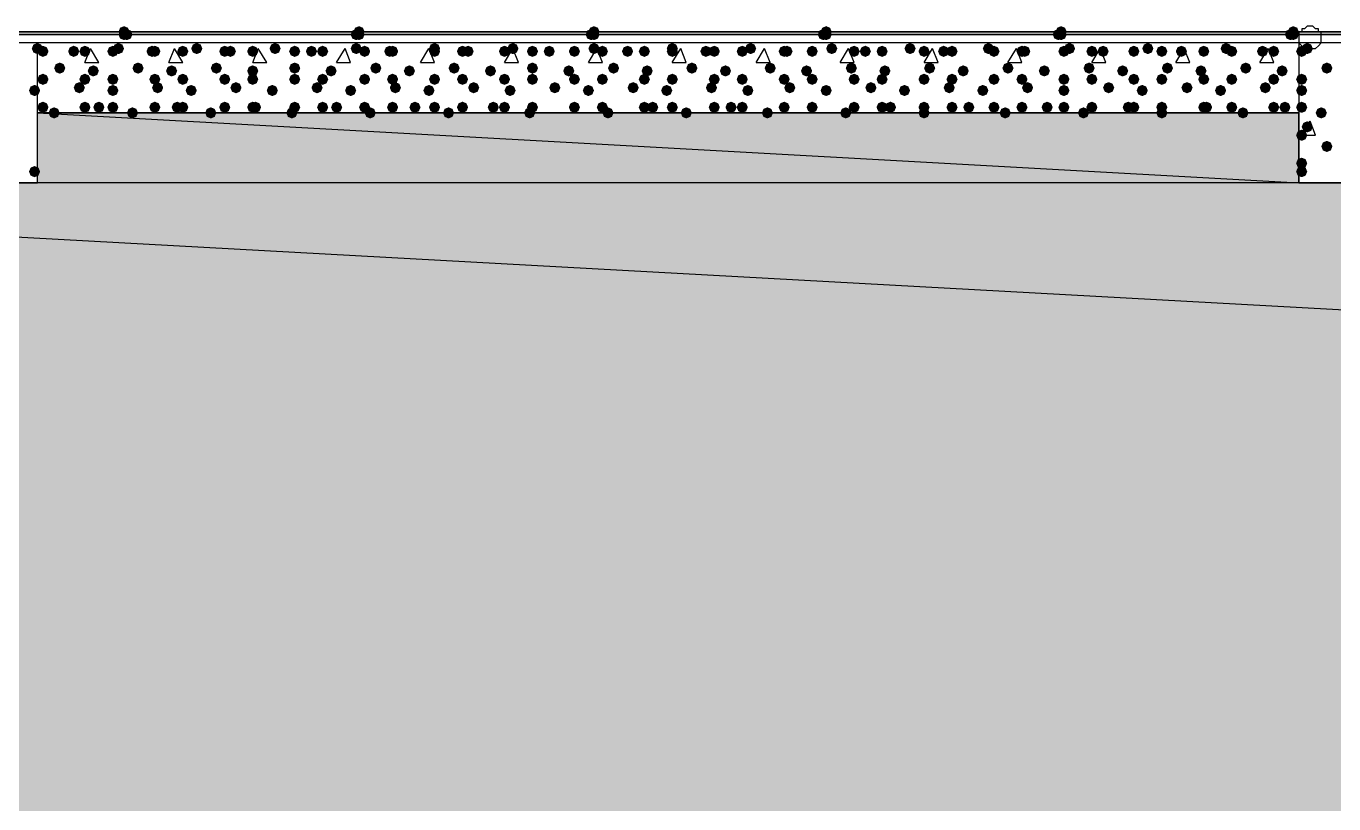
# Model space of a CAD drawing. Header units: millimetres. Extents: x 0 to 420, y 0 to 297.
# Drawn here: x 47.46 to 67.25, y 232.11 to 243.88 of the extents above; entities that cross this region are included whole.
import ezdxf

# ---------------------------------------------------------------- set-up
doc = ezdxf.new("R2010")
doc.units = ezdxf.units.MM
doc.layers.get('0').update_dxf_attribs({"linetype": 'CONTINUOUS'})

msp = doc.modelspace()

# ---------------------------------------------------------------- hatches: boundary and pattern name
at = {"true_color": 0x0000fe}
for points in [[(49.022, 243.797667), (48.997129, 243.737871), (48.937333, 243.713), (48.877538, 243.737871), (48.852667, 243.797667), (48.877537, 243.857462), (48.937333, 243.882333), (48.997129, 243.857463)], [(49.022, 243.755333), (48.997129, 243.695537), (48.937333, 243.670667), (48.877538, 243.695537), (48.852667, 243.755333), (48.877537, 243.815129), (48.937333, 243.84), (48.997129, 243.815129)], [(49.022, 243.755333), (48.997129, 243.695537), (48.937333, 243.670667), (48.877538, 243.695537), (48.852667, 243.755333), (48.877537, 243.815129), (48.937333, 243.84), (48.997129, 243.815129)], [(49.064333, 243.755333), (49.039462, 243.695537), (48.979667, 243.670667), (48.919871, 243.695537), (48.895, 243.755333), (48.919871, 243.815129), (48.979667, 243.84), (49.039462, 243.815129)], [(52.535667, 243.755333), (52.510796, 243.695537), (52.451, 243.670667), (52.391204, 243.695537), (52.366333, 243.755333), (52.391204, 243.815129), (52.451, 243.84), (52.510796, 243.815129)], [(52.578, 243.797667), (52.553129, 243.737871), (52.493333, 243.713), (52.433538, 243.737871), (52.408667, 243.797667), (52.433537, 243.857462), (52.493333, 243.882333), (52.553129, 243.857463)], [(52.578, 243.755333), (52.553129, 243.695537), (52.493333, 243.670667), (52.433538, 243.695537), (52.408667, 243.755333), (52.433537, 243.815129), (52.493333, 243.84), (52.553129, 243.815129)], [(52.578, 243.755333), (52.553129, 243.695537), (52.493333, 243.670667), (52.433538, 243.695537), (52.408667, 243.755333), (52.433537, 243.815129), (52.493333, 243.84), (52.553129, 243.815129)], [(56.091667, 243.755333), (56.066796, 243.695537), (56.007, 243.670667), (55.947204, 243.695537), (55.922333, 243.755333), (55.947204, 243.815129), (56.007, 243.84), (56.066796, 243.815129)], [(56.091667, 243.755333), (56.066796, 243.695537), (56.007, 243.670667), (55.947204, 243.695537), (55.922333, 243.755333), (55.947204, 243.815129), (56.007, 243.84), (56.066796, 243.815129)], [(56.134, 243.797667), (56.109129, 243.737871), (56.049333, 243.713), (55.989538, 243.737871), (55.964667, 243.797667), (55.989537, 243.857462), (56.049333, 243.882333), (56.109129, 243.857463)], [(56.134, 243.755333), (56.109129, 243.695537), (56.049333, 243.670667), (55.989538, 243.695537), (55.964667, 243.755333), (55.989537, 243.815129), (56.049333, 243.84), (56.109129, 243.815129)], [(59.605333, 243.755333), (59.580463, 243.695537), (59.520667, 243.670667), (59.460871, 243.695537), (59.436, 243.755333), (59.460871, 243.815129), (59.520667, 243.84), (59.580462, 243.815129)], [(59.647667, 243.797667), (59.622796, 243.737871), (59.563, 243.713), (59.503204, 243.737871), (59.478333, 243.797667), (59.503204, 243.857462), (59.563, 243.882333), (59.622796, 243.857463)], [(59.647667, 243.755333), (59.622796, 243.695537), (59.563, 243.670667), (59.503204, 243.695537), (59.478333, 243.755333), (59.503204, 243.815129), (59.563, 243.84), (59.622796, 243.815129)], [(59.647667, 243.755333), (59.622796, 243.695537), (59.563, 243.670667), (59.503204, 243.695537), (59.478333, 243.755333), (59.503204, 243.815129), (59.563, 243.84), (59.622796, 243.815129)], [(63.161333, 243.755333), (63.136462, 243.695537), (63.076667, 243.670667), (63.016871, 243.695537), (62.992, 243.755333), (63.016871, 243.815129), (63.076667, 243.84), (63.136462, 243.815129)], [(63.203667, 243.797667), (63.178796, 243.737871), (63.119, 243.713), (63.059204, 243.737871), (63.034333, 243.797667), (63.059204, 243.857462), (63.119, 243.882333), (63.178796, 243.857463)], [(63.203667, 243.755333), (63.178796, 243.695537), (63.119, 243.670667), (63.059204, 243.695537), (63.034333, 243.755333), (63.059204, 243.815129), (63.119, 243.84), (63.178796, 243.815129)], [(63.203667, 243.755333), (63.178796, 243.695537), (63.119, 243.670667), (63.059204, 243.695537), (63.034333, 243.755333), (63.059204, 243.815129), (63.119, 243.84), (63.178796, 243.815129)], [(66.675, 243.755333), (66.650129, 243.695537), (66.590333, 243.670667), (66.530538, 243.695537), (66.505667, 243.755333), (66.530537, 243.815129), (66.590333, 243.84), (66.650129, 243.815129)], [(66.717333, 243.797667), (66.692463, 243.737871), (66.632667, 243.713), (66.572871, 243.737871), (66.548, 243.797667), (66.572871, 243.857462), (66.632667, 243.882333), (66.692462, 243.857463)], [(66.717333, 243.755333), (66.692463, 243.695537), (66.632667, 243.670667), (66.572871, 243.695537), (66.548, 243.755333), (66.572871, 243.815129), (66.632667, 243.84), (66.692462, 243.815129)], [(66.717333, 243.755333), (66.692463, 243.695537), (66.632667, 243.670667), (66.572871, 243.695537), (66.548, 243.755333), (66.572871, 243.815129), (66.632667, 243.84), (66.692462, 243.815129)]]:
    msp.add_hatch(color=0, dxfattribs=at).paths.add_polyline_path(points, flags=0)
at = {"true_color": 0x000007}
h = msp.add_hatch(color=0, dxfattribs=at)
h.paths.add_polyline_path([(31.284333, 243.755333), (379.73, 243.755333)], flags=0)
h.paths.add_polyline_path([(379.73, 243.755333), (31.284333, 243.755333)], flags=0)
at = {"true_color": 0x000008}
for points in [[(47.709667, 243.543667), (47.684796, 243.483871), (47.625, 243.459), (47.565204, 243.483871), (47.540333, 243.543667), (47.565204, 243.603462), (47.625, 243.628333), (47.684796, 243.603463)], [(48.937333, 243.543667), (48.912463, 243.483871), (48.852667, 243.459), (48.792871, 243.483871), (48.768, 243.543667), (48.792871, 243.603462), (48.852667, 243.628333), (48.912462, 243.603463)], [(50.122667, 243.543667), (50.097796, 243.483871), (50.038, 243.459), (49.978204, 243.483871), (49.953333, 243.543667), (49.978204, 243.603462), (50.038, 243.628333), (50.097796, 243.603463)], [(51.308, 243.543667), (51.283129, 243.483871), (51.223333, 243.459), (51.163537, 243.483871), (51.138667, 243.543667), (51.163537, 243.603462), (51.223333, 243.628333), (51.283129, 243.603463)], [(52.535667, 243.543667), (52.510796, 243.483871), (52.451, 243.459), (52.391204, 243.483871), (52.366333, 243.543667), (52.391204, 243.603462), (52.451, 243.628333), (52.510796, 243.603463)], [(53.721, 243.543667), (53.696129, 243.483871), (53.636333, 243.459), (53.576537, 243.483871), (53.551667, 243.543667), (53.576537, 243.603462), (53.636333, 243.628333), (53.696129, 243.603463)], [(54.906333, 243.543667), (54.881462, 243.483871), (54.821667, 243.459), (54.761871, 243.483871), (54.737, 243.543667), (54.761871, 243.603462), (54.821667, 243.628333), (54.881462, 243.603463)], [(56.134, 243.543667), (56.109129, 243.483871), (56.049333, 243.459), (55.989538, 243.483871), (55.964667, 243.543667), (55.989537, 243.603462), (56.049333, 243.628333), (56.109129, 243.603463)], [(57.319333, 243.543667), (57.294462, 243.483871), (57.234667, 243.459), (57.174871, 243.483871), (57.15, 243.543667), (57.174871, 243.603462), (57.234667, 243.628333), (57.294462, 243.603463)], [(58.504667, 243.543667), (58.479796, 243.483871), (58.42, 243.459), (58.360204, 243.483871), (58.335333, 243.543667), (58.360204, 243.603462), (58.42, 243.628333), (58.479796, 243.603463)], [(59.732333, 243.543667), (59.707463, 243.483871), (59.647667, 243.459), (59.587871, 243.483871), (59.563, 243.543667), (59.587871, 243.603462), (59.647667, 243.628333), (59.707462, 243.603463)], [(60.917667, 243.543667), (60.892796, 243.483871), (60.833, 243.459), (60.773204, 243.483871), (60.748333, 243.543667), (60.773204, 243.603462), (60.833, 243.628333), (60.892796, 243.603463)], [(62.103, 243.543667), (62.078129, 243.483871), (62.018333, 243.459), (61.958537, 243.483871), (61.933667, 243.543667), (61.958537, 243.603462), (62.018333, 243.628333), (62.078129, 243.603463)], [(63.330667, 243.543667), (63.305796, 243.483871), (63.246, 243.459), (63.186204, 243.483871), (63.161333, 243.543667), (63.186204, 243.603462), (63.246, 243.628333), (63.305796, 243.603463)], [(64.516, 243.543667), (64.491129, 243.483871), (64.431333, 243.459), (64.371537, 243.483871), (64.346667, 243.543667), (64.371537, 243.603462), (64.431333, 243.628333), (64.491129, 243.603463)], [(65.701333, 243.543667), (65.676463, 243.483871), (65.616667, 243.459), (65.556871, 243.483871), (65.532, 243.543667), (65.556871, 243.603462), (65.616667, 243.628333), (65.676462, 243.603463)], [(47.794333, 243.501333), (47.769462, 243.441537), (47.709667, 243.416667), (47.649871, 243.441537), (47.625, 243.501333), (47.649871, 243.561129), (47.709667, 243.586), (47.769462, 243.561129)], [(48.26, 243.501333), (48.235129, 243.441537), (48.175333, 243.416667), (48.115538, 243.441537), (48.090667, 243.501333), (48.115537, 243.561129), (48.175333, 243.586), (48.235129, 243.561129)], [(48.429333, 243.501333), (48.404462, 243.441537), (48.344667, 243.416667), (48.284871, 243.441537), (48.26, 243.501333), (48.284871, 243.561129), (48.344667, 243.586), (48.404462, 243.561129)], [(48.852667, 243.501333), (48.827796, 243.441537), (48.768, 243.416667), (48.708204, 243.441537), (48.683333, 243.501333), (48.708204, 243.561129), (48.768, 243.586), (48.827796, 243.561129)], [(49.445333, 243.501333), (49.420463, 243.441537), (49.360667, 243.416667), (49.300871, 243.441537), (49.276, 243.501333), (49.300871, 243.561129), (49.360667, 243.586), (49.420462, 243.561129)], [(49.487667, 243.501333), (49.462796, 243.441537), (49.403, 243.416667), (49.343204, 243.441537), (49.318333, 243.501333), (49.343204, 243.561129), (49.403, 243.586), (49.462796, 243.561129)], [(49.911, 243.501333), (49.886129, 243.441537), (49.826333, 243.416667), (49.766537, 243.441537), (49.741667, 243.501333), (49.766537, 243.561129), (49.826333, 243.586), (49.886129, 243.561129)], [(50.546, 243.501333), (50.521129, 243.441537), (50.461333, 243.416667), (50.401537, 243.441537), (50.376667, 243.501333), (50.401537, 243.561129), (50.461333, 243.586), (50.521129, 243.561129)], [(50.630667, 243.501333), (50.605796, 243.441537), (50.546, 243.416667), (50.486204, 243.441537), (50.461333, 243.501333), (50.486204, 243.561129), (50.546, 243.586), (50.605796, 243.561129)], [(50.969333, 243.501333), (50.944462, 243.441537), (50.884667, 243.416667), (50.824871, 243.441537), (50.8, 243.501333), (50.824871, 243.561129), (50.884667, 243.586), (50.944462, 243.561129)], [(51.604333, 243.501333), (51.579462, 243.441537), (51.519667, 243.416667), (51.459871, 243.441537), (51.435, 243.501333), (51.459871, 243.561129), (51.519667, 243.586), (51.579462, 243.561129)], [(51.858333, 243.501333), (51.833463, 243.441537), (51.773667, 243.416667), (51.713871, 243.441537), (51.689, 243.501333), (51.713871, 243.561129), (51.773667, 243.586), (51.833462, 243.561129)], [(52.027667, 243.501333), (52.002796, 243.441537), (51.943, 243.416667), (51.883204, 243.441537), (51.858333, 243.501333), (51.883204, 243.561129), (51.943, 243.586), (52.002796, 243.561129)], [(52.662667, 243.501333), (52.637796, 243.441537), (52.578, 243.416667), (52.518204, 243.441537), (52.493333, 243.501333), (52.518204, 243.561129), (52.578, 243.586), (52.637796, 243.561129)], [(53.043667, 243.501333), (53.018796, 243.441537), (52.959, 243.416667), (52.899204, 243.441537), (52.874333, 243.501333), (52.899204, 243.561129), (52.959, 243.586), (53.018796, 243.561129)], [(53.086, 243.501333), (53.061129, 243.441537), (53.001333, 243.416667), (52.941537, 243.441537), (52.916667, 243.501333), (52.941537, 243.561129), (53.001333, 243.586), (53.061129, 243.561129)], [(53.721, 243.501333), (53.696129, 243.441537), (53.636333, 243.416667), (53.576537, 243.441537), (53.551667, 243.501333), (53.576537, 243.561129), (53.636333, 243.586), (53.696129, 243.561129)], [(54.144333, 243.501333), (54.119462, 243.441537), (54.059667, 243.416667), (53.999871, 243.441537), (53.975, 243.501333), (53.999871, 243.561129), (54.059667, 243.586), (54.119462, 243.561129)], [(54.229, 243.501333), (54.204129, 243.441537), (54.144333, 243.416667), (54.084538, 243.441537), (54.059667, 243.501333), (54.084537, 243.561129), (54.144333, 243.586), (54.204129, 243.561129)], [(54.779333, 243.501333), (54.754462, 243.441537), (54.694667, 243.416667), (54.634871, 243.441537), (54.61, 243.501333), (54.634871, 243.561129), (54.694667, 243.586), (54.754462, 243.561129)], [(55.202667, 243.501333), (55.177796, 243.441537), (55.118, 243.416667), (55.058204, 243.441537), (55.033333, 243.501333), (55.058204, 243.561129), (55.118, 243.586), (55.177796, 243.561129)], [(55.456667, 243.501333), (55.431796, 243.441537), (55.372, 243.416667), (55.312204, 243.441537), (55.287333, 243.501333), (55.312204, 243.561129), (55.372, 243.586), (55.431796, 243.561129)], [(55.837667, 243.501333), (55.812796, 243.441537), (55.753, 243.416667), (55.693204, 243.441537), (55.668333, 243.501333), (55.693204, 243.561129), (55.753, 243.586), (55.812796, 243.561129)], [(56.261, 243.501333), (56.236129, 243.441537), (56.176333, 243.416667), (56.116537, 243.441537), (56.091667, 243.501333), (56.116537, 243.561129), (56.176333, 243.586), (56.236129, 243.561129)], [(56.642, 243.501333), (56.617129, 243.441537), (56.557333, 243.416667), (56.497538, 243.441537), (56.472667, 243.501333), (56.497537, 243.561129), (56.557333, 243.586), (56.617129, 243.561129)], [(56.896, 243.501333), (56.871129, 243.441537), (56.811333, 243.416667), (56.751537, 243.441537), (56.726667, 243.501333), (56.751537, 243.561129), (56.811333, 243.586), (56.871129, 243.561129)], [(57.319333, 243.501333), (57.294462, 243.441537), (57.234667, 243.416667), (57.174871, 243.441537), (57.15, 243.501333), (57.174871, 243.561129), (57.234667, 243.586), (57.294462, 243.561129)], [(57.827333, 243.501333), (57.802463, 243.441537), (57.742667, 243.416667), (57.682871, 243.441537), (57.658, 243.501333), (57.682871, 243.561129), (57.742667, 243.586), (57.802462, 243.561129)], [(57.954333, 243.501333), (57.929462, 243.441537), (57.869667, 243.416667), (57.809871, 243.441537), (57.785, 243.501333), (57.809871, 243.561129), (57.869667, 243.586), (57.929462, 243.561129)], [(58.377667, 243.501333), (58.352796, 243.441537), (58.293, 243.416667), (58.233204, 243.441537), (58.208333, 243.501333), (58.233204, 243.561129), (58.293, 243.586), (58.352796, 243.561129)], [(59.012667, 243.501333), (58.987796, 243.441537), (58.928, 243.416667), (58.868204, 243.441537), (58.843333, 243.501333), (58.868204, 243.561129), (58.928, 243.586), (58.987796, 243.561129)], [(59.055, 243.501333), (59.030129, 243.441537), (58.970333, 243.416667), (58.910538, 243.441537), (58.885667, 243.501333), (58.910537, 243.561129), (58.970333, 243.586), (59.030129, 243.561129)], [(59.436, 243.501333), (59.411129, 243.441537), (59.351333, 243.416667), (59.291537, 243.441537), (59.266667, 243.501333), (59.291537, 243.561129), (59.351333, 243.586), (59.411129, 243.561129)], [(60.071, 243.501333), (60.046129, 243.441537), (59.986333, 243.416667), (59.926537, 243.441537), (59.901667, 243.501333), (59.926537, 243.561129), (59.986333, 243.586), (60.046129, 243.561129)], [(60.240333, 243.501333), (60.215463, 243.441537), (60.155667, 243.416667), (60.095871, 243.441537), (60.071, 243.501333), (60.095871, 243.561129), (60.155667, 243.586), (60.215462, 243.561129)], [(60.494333, 243.501333), (60.469462, 243.441537), (60.409667, 243.416667), (60.349871, 243.441537), (60.325, 243.501333), (60.349871, 243.561129), (60.409667, 243.586), (60.469462, 243.561129)], [(61.129333, 243.501333), (61.104462, 243.441537), (61.044667, 243.416667), (60.984871, 243.441537), (60.96, 243.501333), (60.984871, 243.561129), (61.044667, 243.586), (61.104462, 243.561129)], [(61.425667, 243.501333), (61.400796, 243.441537), (61.341, 243.416667), (61.281204, 243.441537), (61.256333, 243.501333), (61.281204, 243.561129), (61.341, 243.586), (61.400796, 243.561129)], [(61.552667, 243.501333), (61.527796, 243.441537), (61.468, 243.416667), (61.408204, 243.441537), (61.383333, 243.501333), (61.408204, 243.561129), (61.468, 243.586), (61.527796, 243.561129)], [(62.187667, 243.501333), (62.162796, 243.441537), (62.103, 243.416667), (62.043204, 243.441537), (62.018333, 243.501333), (62.043204, 243.561129), (62.103, 243.586), (62.162796, 243.561129)], [(62.611, 243.501333), (62.586129, 243.441537), (62.526333, 243.416667), (62.466537, 243.441537), (62.441667, 243.501333), (62.466537, 243.561129), (62.526333, 243.586), (62.586129, 243.561129)], [(62.653333, 243.501333), (62.628463, 243.441537), (62.568667, 243.416667), (62.508871, 243.441537), (62.484, 243.501333), (62.508871, 243.561129), (62.568667, 243.586), (62.628462, 243.561129)], [(63.246, 243.501333), (63.221129, 243.441537), (63.161333, 243.416667), (63.101537, 243.441537), (63.076667, 243.501333), (63.101537, 243.561129), (63.161333, 243.586), (63.221129, 243.561129)], [(63.669333, 243.501333), (63.644462, 243.441537), (63.584667, 243.416667), (63.524871, 243.441537), (63.5, 243.501333), (63.524871, 243.561129), (63.584667, 243.586), (63.644462, 243.561129)], [(63.838667, 243.501333), (63.813796, 243.441537), (63.754, 243.416667), (63.694204, 243.441537), (63.669333, 243.501333), (63.694204, 243.561129), (63.754, 243.586), (63.813796, 243.561129)], [(64.304333, 243.501333), (64.279462, 243.441537), (64.219667, 243.416667), (64.159871, 243.441537), (64.135, 243.501333), (64.159871, 243.561129), (64.219667, 243.586), (64.279462, 243.561129)], [(64.727667, 243.501333), (64.702796, 243.441537), (64.643, 243.416667), (64.583204, 243.441537), (64.558333, 243.501333), (64.583204, 243.561129), (64.643, 243.586), (64.702796, 243.561129)], [(65.024, 243.501333), (64.999129, 243.441537), (64.939333, 243.416667), (64.879538, 243.441537), (64.854667, 243.501333), (64.879537, 243.561129), (64.939333, 243.586), (64.999129, 243.561129)], [(65.362667, 243.501333), (65.337796, 243.441537), (65.278, 243.416667), (65.218204, 243.441537), (65.193333, 243.501333), (65.218204, 243.561129), (65.278, 243.586), (65.337796, 243.561129)], [(65.786, 243.501333), (65.761129, 243.441537), (65.701333, 243.416667), (65.641537, 243.441537), (65.616667, 243.501333), (65.641537, 243.561129), (65.701333, 243.586), (65.761129, 243.561129)], [(66.251667, 243.501333), (66.226796, 243.441537), (66.167, 243.416667), (66.107204, 243.441537), (66.082333, 243.501333), (66.107204, 243.561129), (66.167, 243.586), (66.226796, 243.561129)], [(66.421, 243.501333), (66.396129, 243.441537), (66.336333, 243.416667), (66.276537, 243.441537), (66.251667, 243.501333), (66.276537, 243.561129), (66.336333, 243.586), (66.396129, 243.561129)], [(48.048333, 243.247333), (48.023463, 243.187537), (47.963667, 243.162667), (47.903871, 243.187537), (47.879, 243.247333), (47.903871, 243.307129), (47.963667, 243.332), (48.023462, 243.307129)], [(48.556333, 243.205), (48.531462, 243.145204), (48.471667, 243.120333), (48.411871, 243.145204), (48.387, 243.205), (48.411871, 243.264796), (48.471667, 243.289667), (48.531462, 243.264796)], [(49.233667, 243.247333), (49.208796, 243.187537), (49.149, 243.162667), (49.089204, 243.187537), (49.064333, 243.247333), (49.089204, 243.307129), (49.149, 243.332), (49.208796, 243.307129)], [(49.741667, 243.205), (49.716796, 243.145204), (49.657, 243.120333), (49.597204, 243.145204), (49.572333, 243.205), (49.597204, 243.264796), (49.657, 243.289667), (49.716796, 243.264796)], [(50.419, 243.247333), (50.394129, 243.187537), (50.334333, 243.162667), (50.274538, 243.187537), (50.249667, 243.247333), (50.274537, 243.307129), (50.334333, 243.332), (50.394129, 243.307129)], [(50.969333, 243.205), (50.944462, 243.145204), (50.884667, 243.120333), (50.824871, 243.145204), (50.8, 243.205), (50.824871, 243.264796), (50.884667, 243.289667), (50.944462, 243.264796)], [(51.604333, 243.247333), (51.579462, 243.187537), (51.519667, 243.162667), (51.459871, 243.187537), (51.435, 243.247333), (51.459871, 243.307129), (51.519667, 243.332), (51.579462, 243.307129)], [(52.154667, 243.205), (52.129796, 243.145204), (52.07, 243.120333), (52.010204, 243.145204), (51.985333, 243.205), (52.010204, 243.264796), (52.07, 243.289667), (52.129796, 243.264796)], [(52.832, 243.247333), (52.807129, 243.187537), (52.747333, 243.162667), (52.687538, 243.187537), (52.662667, 243.247333), (52.687537, 243.307129), (52.747333, 243.332), (52.807129, 243.307129)], [(53.34, 243.205), (53.315129, 243.145204), (53.255333, 243.120333), (53.195538, 243.145204), (53.170667, 243.205), (53.195537, 243.264796), (53.255333, 243.289667), (53.315129, 243.264796)], [(54.017333, 243.247333), (53.992463, 243.187537), (53.932667, 243.162667), (53.872871, 243.187537), (53.848, 243.247333), (53.872871, 243.307129), (53.932667, 243.332), (53.992462, 243.307129)], [(54.567667, 243.205), (54.542796, 243.145204), (54.483, 243.120333), (54.423204, 243.145204), (54.398333, 243.205), (54.423204, 243.264796), (54.483, 243.289667), (54.542796, 243.264796)], [(55.202667, 243.247333), (55.177796, 243.187537), (55.118, 243.162667), (55.058204, 243.187537), (55.033333, 243.247333), (55.058204, 243.307129), (55.118, 243.332), (55.177796, 243.307129)], [(55.753, 243.205), (55.728129, 243.145204), (55.668333, 243.120333), (55.608537, 243.145204), (55.583667, 243.205), (55.608537, 243.264796), (55.668333, 243.289667), (55.728129, 243.264796)], [(56.430333, 243.247333), (56.405463, 243.187537), (56.345667, 243.162667), (56.285871, 243.187537), (56.261, 243.247333), (56.285871, 243.307129), (56.345667, 243.332), (56.405462, 243.307129)], [(56.938333, 243.205), (56.913463, 243.145204), (56.853667, 243.120333), (56.793871, 243.145204), (56.769, 243.205), (56.793871, 243.264796), (56.853667, 243.289667), (56.913462, 243.264796)], [(57.615667, 243.247333), (57.590796, 243.187537), (57.531, 243.162667), (57.471204, 243.187537), (57.446333, 243.247333), (57.471204, 243.307129), (57.531, 243.332), (57.590796, 243.307129)], [(58.123667, 243.205), (58.098796, 243.145204), (58.039, 243.120333), (57.979204, 243.145204), (57.954333, 243.205), (57.979204, 243.264796), (58.039, 243.289667), (58.098796, 243.264796)], [(58.801, 243.247333), (58.776129, 243.187537), (58.716333, 243.162667), (58.656537, 243.187537), (58.631667, 243.247333), (58.656537, 243.307129), (58.716333, 243.332), (58.776129, 243.307129)], [(59.351333, 243.205), (59.326462, 243.145204), (59.266667, 243.120333), (59.206871, 243.145204), (59.182, 243.205), (59.206871, 243.264796), (59.266667, 243.289667), (59.326462, 243.264796)], [(60.028667, 243.247333), (60.003796, 243.187537), (59.944, 243.162667), (59.884204, 243.187537), (59.859333, 243.247333), (59.884204, 243.307129), (59.944, 243.332), (60.003796, 243.307129)], [(60.536667, 243.205), (60.511796, 243.145204), (60.452, 243.120333), (60.392204, 243.145204), (60.367333, 243.205), (60.392204, 243.264796), (60.452, 243.289667), (60.511796, 243.264796)], [(61.214, 243.247333), (61.189129, 243.187537), (61.129333, 243.162667), (61.069538, 243.187537), (61.044667, 243.247333), (61.069537, 243.307129), (61.129333, 243.332), (61.189129, 243.307129)], [(61.722, 243.205), (61.697129, 243.145204), (61.637333, 243.120333), (61.577538, 243.145204), (61.552667, 243.205), (61.577537, 243.264796), (61.637333, 243.289667), (61.697129, 243.264796)], [(62.399333, 243.247333), (62.374462, 243.187537), (62.314667, 243.162667), (62.254871, 243.187537), (62.23, 243.247333), (62.254871, 243.307129), (62.314667, 243.332), (62.374462, 243.307129)], [(62.949667, 243.205), (62.924796, 243.145204), (62.865, 243.120333), (62.805204, 243.145204), (62.780333, 243.205), (62.805204, 243.264796), (62.865, 243.289667), (62.924796, 243.264796)], [(63.627, 243.247333), (63.602129, 243.187537), (63.542333, 243.162667), (63.482538, 243.187537), (63.457667, 243.247333), (63.482537, 243.307129), (63.542333, 243.332), (63.602129, 243.307129)], [(64.135, 243.205), (64.110129, 243.145204), (64.050333, 243.120333), (63.990538, 243.145204), (63.965667, 243.205), (63.990537, 243.264796), (64.050333, 243.289667), (64.110129, 243.264796)], [(64.812333, 243.247333), (64.787463, 243.187537), (64.727667, 243.162667), (64.667871, 243.187537), (64.643, 243.247333), (64.667871, 243.307129), (64.727667, 243.332), (64.787462, 243.307129)], [(65.320333, 243.205), (65.295463, 243.145204), (65.235667, 243.120333), (65.175871, 243.145204), (65.151, 243.205), (65.175871, 243.264796), (65.235667, 243.289667), (65.295462, 243.264796)], [(65.997667, 243.247333), (65.972796, 243.187537), (65.913, 243.162667), (65.853204, 243.187537), (65.828333, 243.247333), (65.853204, 243.307129), (65.913, 243.332), (65.972796, 243.307129)], [(66.548, 243.205), (66.523129, 243.145204), (66.463333, 243.120333), (66.403537, 243.145204), (66.378667, 243.205), (66.403537, 243.264796), (66.463333, 243.289667), (66.523129, 243.264796)], [(47.794333, 243.078), (47.769462, 243.018204), (47.709667, 242.993333), (47.649871, 243.018204), (47.625, 243.078), (47.649871, 243.137796), (47.709667, 243.162667), (47.769462, 243.137796)], [(48.344667, 242.951), (48.319796, 242.891204), (48.26, 242.866333), (48.200204, 242.891204), (48.175333, 242.951), (48.200204, 243.010796), (48.26, 243.035667), (48.319796, 243.010796)], [(48.429333, 243.078), (48.404462, 243.018204), (48.344667, 242.993333), (48.284871, 243.018204), (48.26, 243.078), (48.284871, 243.137796), (48.344667, 243.162667), (48.404462, 243.137796)], [(48.852667, 243.078), (48.827796, 243.018204), (48.768, 242.993333), (48.708204, 243.018204), (48.683333, 243.078), (48.708204, 243.137796), (48.768, 243.162667), (48.827796, 243.137796)], [(49.487667, 243.078), (49.462796, 243.018204), (49.403, 242.993333), (49.343204, 243.018204), (49.318333, 243.078), (49.343204, 243.137796), (49.403, 243.162667), (49.462796, 243.137796)], [(49.53, 242.951), (49.505129, 242.891204), (49.445333, 242.866333), (49.385538, 242.891204), (49.360667, 242.951), (49.385537, 243.010796), (49.445333, 243.035667), (49.505129, 243.010796)], [(49.911, 243.078), (49.886129, 243.018204), (49.826333, 242.993333), (49.766537, 243.018204), (49.741667, 243.078), (49.766537, 243.137796), (49.826333, 243.162667), (49.886129, 243.137796)], [(50.546, 243.078), (50.521129, 243.018204), (50.461333, 242.993333), (50.401537, 243.018204), (50.376667, 243.078), (50.401537, 243.137796), (50.461333, 243.162667), (50.521129, 243.137796)], [(50.715333, 242.951), (50.690463, 242.891204), (50.630667, 242.866333), (50.570871, 242.891204), (50.546, 242.951), (50.570871, 243.010796), (50.630667, 243.035667), (50.690462, 243.010796)], [(50.969333, 243.078), (50.944462, 243.018204), (50.884667, 242.993333), (50.824871, 243.018204), (50.8, 243.078), (50.824871, 243.137796), (50.884667, 243.162667), (50.944462, 243.137796)], [(51.604333, 243.078), (51.579462, 243.018204), (51.519667, 242.993333), (51.459871, 243.018204), (51.435, 243.078), (51.459871, 243.137796), (51.519667, 243.162667), (51.579462, 243.137796)], [(51.943, 242.951), (51.918129, 242.891204), (51.858333, 242.866333), (51.798537, 242.891204), (51.773667, 242.951), (51.798537, 243.010796), (51.858333, 243.035667), (51.918129, 243.010796)], [(52.027667, 243.078), (52.002796, 243.018204), (51.943, 242.993333), (51.883204, 243.018204), (51.858333, 243.078), (51.883204, 243.137796), (51.943, 243.162667), (52.002796, 243.137796)], [(52.662667, 243.078), (52.637796, 243.018204), (52.578, 242.993333), (52.518204, 243.018204), (52.493333, 243.078), (52.518204, 243.137796), (52.578, 243.162667), (52.637796, 243.137796)], [(53.086, 243.078), (53.061129, 243.018204), (53.001333, 242.993333), (52.941537, 243.018204), (52.916667, 243.078), (52.941537, 243.137796), (53.001333, 243.162667), (53.061129, 243.137796)], [(53.128333, 242.951), (53.103463, 242.891204), (53.043667, 242.866333), (52.983871, 242.891204), (52.959, 242.951), (52.983871, 243.010796), (53.043667, 243.035667), (53.103462, 243.010796)], [(53.721, 243.078), (53.696129, 243.018204), (53.636333, 242.993333), (53.576537, 243.018204), (53.551667, 243.078), (53.576537, 243.137796), (53.636333, 243.162667), (53.696129, 243.137796)], [(54.144333, 243.078), (54.119462, 243.018204), (54.059667, 242.993333), (53.999871, 243.018204), (53.975, 243.078), (53.999871, 243.137796), (54.059667, 243.162667), (54.119462, 243.137796)], [(54.313667, 242.951), (54.288796, 242.891204), (54.229, 242.866333), (54.169204, 242.891204), (54.144333, 242.951), (54.169204, 243.010796), (54.229, 243.035667), (54.288796, 243.010796)], [(54.779333, 243.078), (54.754462, 243.018204), (54.694667, 242.993333), (54.634871, 243.018204), (54.61, 243.078), (54.634871, 243.137796), (54.694667, 243.162667), (54.754462, 243.137796)], [(55.202667, 243.078), (55.177796, 243.018204), (55.118, 242.993333), (55.058204, 243.018204), (55.033333, 243.078), (55.058204, 243.137796), (55.118, 243.162667), (55.177796, 243.137796)], [(55.541333, 242.951), (55.516462, 242.891204), (55.456667, 242.866333), (55.396871, 242.891204), (55.372, 242.951), (55.396871, 243.010796), (55.456667, 243.035667), (55.516462, 243.010796)], [(55.837667, 243.078), (55.812796, 243.018204), (55.753, 242.993333), (55.693204, 243.018204), (55.668333, 243.078), (55.693204, 243.137796), (55.753, 243.162667), (55.812796, 243.137796)], [(56.261, 243.078), (56.236129, 243.018204), (56.176333, 242.993333), (56.116537, 243.018204), (56.091667, 243.078), (56.116537, 243.137796), (56.176333, 243.162667), (56.236129, 243.137796)], [(56.726667, 242.951), (56.701796, 242.891204), (56.642, 242.866333), (56.582204, 242.891204), (56.557333, 242.951), (56.582204, 243.010796), (56.642, 243.035667), (56.701796, 243.010796)], [(56.896, 243.078), (56.871129, 243.018204), (56.811333, 242.993333), (56.751537, 243.018204), (56.726667, 243.078), (56.751537, 243.137796), (56.811333, 243.162667), (56.871129, 243.137796)], [(57.319333, 243.078), (57.294462, 243.018204), (57.234667, 242.993333), (57.174871, 243.018204), (57.15, 243.078), (57.174871, 243.137796), (57.234667, 243.162667), (57.294462, 243.137796)], [(57.912, 242.951), (57.887129, 242.891204), (57.827333, 242.866333), (57.767538, 242.891204), (57.742667, 242.951), (57.767537, 243.010796), (57.827333, 243.035667), (57.887129, 243.010796)], [(57.954333, 243.078), (57.929462, 243.018204), (57.869667, 242.993333), (57.809871, 243.018204), (57.785, 243.078), (57.809871, 243.137796), (57.869667, 243.162667), (57.929462, 243.137796)], [(58.377667, 243.078), (58.352796, 243.018204), (58.293, 242.993333), (58.233204, 243.018204), (58.208333, 243.078), (58.233204, 243.137796), (58.293, 243.162667), (58.352796, 243.137796)], [(59.012667, 243.078), (58.987796, 243.018204), (58.928, 242.993333), (58.868204, 243.018204), (58.843333, 243.078), (58.868204, 243.137796), (58.928, 243.162667), (58.987796, 243.137796)], [(59.097333, 242.951), (59.072463, 242.891204), (59.012667, 242.866333), (58.952871, 242.891204), (58.928, 242.951), (58.952871, 243.010796), (59.012667, 243.035667), (59.072462, 243.010796)], [(59.436, 243.078), (59.411129, 243.018204), (59.351333, 242.993333), (59.291537, 243.018204), (59.266667, 243.078), (59.291537, 243.137796), (59.351333, 243.162667), (59.411129, 243.137796)], [(60.071, 243.078), (60.046129, 243.018204), (59.986333, 242.993333), (59.926537, 243.018204), (59.901667, 243.078), (59.926537, 243.137796), (59.986333, 243.162667), (60.046129, 243.137796)], [(60.325, 242.951), (60.300129, 242.891204), (60.240333, 242.866333), (60.180538, 242.891204), (60.155667, 242.951), (60.180537, 243.010796), (60.240333, 243.035667), (60.300129, 243.010796)], [(60.494333, 243.078), (60.469462, 243.018204), (60.409667, 242.993333), (60.349871, 243.018204), (60.325, 243.078), (60.349871, 243.137796), (60.409667, 243.162667), (60.469462, 243.137796)], [(61.129333, 243.078), (61.104462, 243.018204), (61.044667, 242.993333), (60.984871, 243.018204), (60.96, 243.078), (60.984871, 243.137796), (61.044667, 243.162667), (61.104462, 243.137796)], [(61.510333, 242.951), (61.485463, 242.891204), (61.425667, 242.866333), (61.365871, 242.891204), (61.341, 242.951), (61.365871, 243.010796), (61.425667, 243.035667), (61.485462, 243.010796)], [(61.552667, 243.078), (61.527796, 243.018204), (61.468, 242.993333), (61.408204, 243.018204), (61.383333, 243.078), (61.408204, 243.137796), (61.468, 243.162667), (61.527796, 243.137796)], [(62.187667, 243.078), (62.162796, 243.018204), (62.103, 242.993333), (62.043204, 243.018204), (62.018333, 243.078), (62.043204, 243.137796), (62.103, 243.162667), (62.162796, 243.137796)], [(62.611, 243.078), (62.586129, 243.018204), (62.526333, 242.993333), (62.466537, 243.018204), (62.441667, 243.078), (62.466537, 243.137796), (62.526333, 243.162667), (62.586129, 243.137796)], [(62.695667, 242.951), (62.670796, 242.891204), (62.611, 242.866333), (62.551204, 242.891204), (62.526333, 242.951), (62.551204, 243.010796), (62.611, 243.035667), (62.670796, 243.010796)], [(63.246, 243.078), (63.221129, 243.018204), (63.161333, 242.993333), (63.101537, 243.018204), (63.076667, 243.078), (63.101537, 243.137796), (63.161333, 243.162667), (63.221129, 243.137796)], [(63.669333, 243.078), (63.644462, 243.018204), (63.584667, 242.993333), (63.524871, 243.018204), (63.5, 243.078), (63.524871, 243.137796), (63.584667, 243.162667), (63.644462, 243.137796)], [(63.923333, 242.951), (63.898463, 242.891204), (63.838667, 242.866333), (63.778871, 242.891204), (63.754, 242.951), (63.778871, 243.010796), (63.838667, 243.035667), (63.898462, 243.010796)], [(64.304333, 243.078), (64.279462, 243.018204), (64.219667, 242.993333), (64.159871, 243.018204), (64.135, 243.078), (64.159871, 243.137796), (64.219667, 243.162667), (64.279462, 243.137796)], [(64.727667, 243.078), (64.702796, 243.018204), (64.643, 242.993333), (64.583204, 243.018204), (64.558333, 243.078), (64.583204, 243.137796), (64.643, 243.162667), (64.702796, 243.137796)], [(65.108667, 242.951), (65.083796, 242.891204), (65.024, 242.866333), (64.964204, 242.891204), (64.939333, 242.951), (64.964204, 243.010796), (65.024, 243.035667), (65.083796, 243.010796)], [(65.362667, 243.078), (65.337796, 243.018204), (65.278, 242.993333), (65.218204, 243.018204), (65.193333, 243.078), (65.218204, 243.137796), (65.278, 243.162667), (65.337796, 243.137796)], [(65.786, 243.078), (65.761129, 243.018204), (65.701333, 242.993333), (65.641537, 243.018204), (65.616667, 243.078), (65.641537, 243.137796), (65.701333, 243.162667), (65.761129, 243.137796)], [(66.294, 242.951), (66.269129, 242.891204), (66.209333, 242.866333), (66.149538, 242.891204), (66.124667, 242.951), (66.149537, 243.010796), (66.209333, 243.035667), (66.269129, 243.010796)], [(66.421, 243.078), (66.396129, 243.018204), (66.336333, 242.993333), (66.276537, 243.018204), (66.251667, 243.078), (66.276537, 243.137796), (66.336333, 243.162667), (66.396129, 243.137796)], [(48.852667, 242.908667), (48.827796, 242.848871), (48.768, 242.824), (48.708204, 242.848871), (48.683333, 242.908667), (48.708204, 242.968462), (48.768, 242.993333), (48.827796, 242.968463)], [(50.038, 242.908667), (50.013129, 242.848871), (49.953333, 242.824), (49.893538, 242.848871), (49.868667, 242.908667), (49.893537, 242.968462), (49.953333, 242.993333), (50.013129, 242.968463)], [(51.265667, 242.908667), (51.240796, 242.848871), (51.181, 242.824), (51.121204, 242.848871), (51.096333, 242.908667), (51.121204, 242.968462), (51.181, 242.993333), (51.240796, 242.968463)], [(52.451, 242.908667), (52.426129, 242.848871), (52.366333, 242.824), (52.306537, 242.848871), (52.281667, 242.908667), (52.306537, 242.968462), (52.366333, 242.993333), (52.426129, 242.968463)], [(53.636333, 242.908667), (53.611462, 242.848871), (53.551667, 242.824), (53.491871, 242.848871), (53.467, 242.908667), (53.491871, 242.968462), (53.551667, 242.993333), (53.611462, 242.968463)], [(54.864, 242.908667), (54.839129, 242.848871), (54.779333, 242.824), (54.719538, 242.848871), (54.694667, 242.908667), (54.719537, 242.968462), (54.779333, 242.993333), (54.839129, 242.968463)], [(56.049333, 242.908667), (56.024462, 242.848871), (55.964667, 242.824), (55.904871, 242.848871), (55.88, 242.908667), (55.904871, 242.968462), (55.964667, 242.993333), (56.024462, 242.968463)], [(57.234667, 242.908667), (57.209796, 242.848871), (57.15, 242.824), (57.090204, 242.848871), (57.065333, 242.908667), (57.090204, 242.968462), (57.15, 242.993333), (57.209796, 242.968463)], [(58.462333, 242.908667), (58.437463, 242.848871), (58.377667, 242.824), (58.317871, 242.848871), (58.293, 242.908667), (58.317871, 242.968462), (58.377667, 242.993333), (58.437462, 242.968463)], [(59.647667, 242.908667), (59.622796, 242.848871), (59.563, 242.824), (59.503204, 242.848871), (59.478333, 242.908667), (59.503204, 242.968462), (59.563, 242.993333), (59.622796, 242.968463)], [(60.833, 242.908667), (60.808129, 242.848871), (60.748333, 242.824), (60.688537, 242.848871), (60.663667, 242.908667), (60.688537, 242.968462), (60.748333, 242.993333), (60.808129, 242.968463)], [(62.018333, 242.908667), (61.993463, 242.848871), (61.933667, 242.824), (61.873871, 242.848871), (61.849, 242.908667), (61.873871, 242.968462), (61.933667, 242.993333), (61.993462, 242.968463)], [(63.246, 242.908667), (63.221129, 242.848871), (63.161333, 242.824), (63.101537, 242.848871), (63.076667, 242.908667), (63.101537, 242.968462), (63.161333, 242.993333), (63.221129, 242.968463)], [(64.431333, 242.908667), (64.406462, 242.848871), (64.346667, 242.824), (64.286871, 242.848871), (64.262, 242.908667), (64.286871, 242.968462), (64.346667, 242.993333), (64.406462, 242.968463)], [(65.616667, 242.908667), (65.591796, 242.848871), (65.532, 242.824), (65.472204, 242.848871), (65.447333, 242.908667), (65.472204, 242.968462), (65.532, 242.993333), (65.591796, 242.968463)], [(47.794333, 242.654667), (47.769462, 242.594871), (47.709667, 242.57), (47.649871, 242.594871), (47.625, 242.654667), (47.649871, 242.714462), (47.709667, 242.739333), (47.769462, 242.714463)], [(47.963667, 242.57), (47.938796, 242.510204), (47.879, 242.485333), (47.819204, 242.510204), (47.794333, 242.57), (47.819204, 242.629796), (47.879, 242.654667), (47.938796, 242.629796)], [(48.429333, 242.654667), (48.404462, 242.594871), (48.344667, 242.57), (48.284871, 242.594871), (48.26, 242.654667), (48.284871, 242.714462), (48.344667, 242.739333), (48.404462, 242.714463)], [(48.641, 242.654667), (48.616129, 242.594871), (48.556333, 242.57), (48.496537, 242.594871), (48.471667, 242.654667), (48.496537, 242.714462), (48.556333, 242.739333), (48.616129, 242.714463)], [(48.852667, 242.654667), (48.827796, 242.594871), (48.768, 242.57), (48.708204, 242.594871), (48.683333, 242.654667), (48.708204, 242.714462), (48.768, 242.739333), (48.827796, 242.714463)], [(49.149, 242.57), (49.124129, 242.510204), (49.064333, 242.485333), (49.004538, 242.510204), (48.979667, 242.57), (49.004537, 242.629796), (49.064333, 242.654667), (49.124129, 242.629796)], [(49.487667, 242.654667), (49.462796, 242.594871), (49.403, 242.57), (49.343204, 242.594871), (49.318333, 242.654667), (49.343204, 242.714462), (49.403, 242.739333), (49.462796, 242.714463)], [(49.826333, 242.654667), (49.801463, 242.594871), (49.741667, 242.57), (49.681871, 242.594871), (49.657, 242.654667), (49.681871, 242.714462), (49.741667, 242.739333), (49.801462, 242.714463)], [(49.911, 242.654667), (49.886129, 242.594871), (49.826333, 242.57), (49.766537, 242.594871), (49.741667, 242.654667), (49.766537, 242.714462), (49.826333, 242.739333), (49.886129, 242.714463)], [(50.334333, 242.57), (50.309462, 242.510204), (50.249667, 242.485333), (50.189871, 242.510204), (50.165, 242.57), (50.189871, 242.629796), (50.249667, 242.654667), (50.309462, 242.629796)], [(50.546, 242.654667), (50.521129, 242.594871), (50.461333, 242.57), (50.401537, 242.594871), (50.376667, 242.654667), (50.401537, 242.714462), (50.461333, 242.739333), (50.521129, 242.714463)], [(50.969333, 242.654667), (50.944462, 242.594871), (50.884667, 242.57), (50.824871, 242.594871), (50.8, 242.654667), (50.824871, 242.714462), (50.884667, 242.739333), (50.944462, 242.714463)], [(51.011667, 242.654667), (50.986796, 242.594871), (50.927, 242.57), (50.867204, 242.594871), (50.842333, 242.654667), (50.867204, 242.714462), (50.927, 242.739333), (50.986796, 242.714463)], [(51.562, 242.57), (51.537129, 242.510204), (51.477333, 242.485333), (51.417538, 242.510204), (51.392667, 242.57), (51.417537, 242.629796), (51.477333, 242.654667), (51.537129, 242.629796)], [(51.604333, 242.654667), (51.579462, 242.594871), (51.519667, 242.57), (51.459871, 242.594871), (51.435, 242.654667), (51.459871, 242.714462), (51.519667, 242.739333), (51.579462, 242.714463)], [(52.027667, 242.654667), (52.002796, 242.594871), (51.943, 242.57), (51.883204, 242.594871), (51.858333, 242.654667), (51.883204, 242.714462), (51.943, 242.739333), (52.002796, 242.714463)], [(52.239333, 242.654667), (52.214462, 242.594871), (52.154667, 242.57), (52.094871, 242.594871), (52.07, 242.654667), (52.094871, 242.714462), (52.154667, 242.739333), (52.214462, 242.714463)], [(52.662667, 242.654667), (52.637796, 242.594871), (52.578, 242.57), (52.518204, 242.594871), (52.493333, 242.654667), (52.518204, 242.714462), (52.578, 242.739333), (52.637796, 242.714463)], [(52.747333, 242.57), (52.722463, 242.510204), (52.662667, 242.485333), (52.602871, 242.510204), (52.578, 242.57), (52.602871, 242.629796), (52.662667, 242.654667), (52.722462, 242.629796)], [(53.086, 242.654667), (53.061129, 242.594871), (53.001333, 242.57), (52.941537, 242.594871), (52.916667, 242.654667), (52.941537, 242.714462), (53.001333, 242.739333), (53.061129, 242.714463)], [(53.424667, 242.654667), (53.399796, 242.594871), (53.34, 242.57), (53.280204, 242.594871), (53.255333, 242.654667), (53.280204, 242.714462), (53.34, 242.739333), (53.399796, 242.714463)], [(53.721, 242.654667), (53.696129, 242.594871), (53.636333, 242.57), (53.576537, 242.594871), (53.551667, 242.654667), (53.576537, 242.714462), (53.636333, 242.739333), (53.696129, 242.714463)], [(53.932667, 242.57), (53.907796, 242.510204), (53.848, 242.485333), (53.788204, 242.510204), (53.763333, 242.57), (53.788204, 242.629796), (53.848, 242.654667), (53.907796, 242.629796)], [(54.144333, 242.654667), (54.119462, 242.594871), (54.059667, 242.57), (53.999871, 242.594871), (53.975, 242.654667), (53.999871, 242.714462), (54.059667, 242.739333), (54.119462, 242.714463)], [(54.61, 242.654667), (54.585129, 242.594871), (54.525333, 242.57), (54.465538, 242.594871), (54.440667, 242.654667), (54.465537, 242.714462), (54.525333, 242.739333), (54.585129, 242.714463)], [(54.779333, 242.654667), (54.754462, 242.594871), (54.694667, 242.57), (54.634871, 242.594871), (54.61, 242.654667), (54.634871, 242.714462), (54.694667, 242.739333), (54.754462, 242.714463)], [(55.160333, 242.57), (55.135463, 242.510204), (55.075667, 242.485333), (55.015871, 242.510204), (54.991, 242.57), (55.015871, 242.629796), (55.075667, 242.654667), (55.135462, 242.629796)], [(55.202667, 242.654667), (55.177796, 242.594871), (55.118, 242.57), (55.058204, 242.594871), (55.033333, 242.654667), (55.058204, 242.714462), (55.118, 242.739333), (55.177796, 242.714463)], [(55.837667, 242.654667), (55.812796, 242.594871), (55.753, 242.57), (55.693204, 242.594871), (55.668333, 242.654667), (55.693204, 242.714462), (55.753, 242.739333), (55.812796, 242.714463)], [(55.837667, 242.654667), (55.812796, 242.594871), (55.753, 242.57), (55.693204, 242.594871), (55.668333, 242.654667), (55.693204, 242.714462), (55.753, 242.739333), (55.812796, 242.714463)], [(56.261, 242.654667), (56.236129, 242.594871), (56.176333, 242.57), (56.116537, 242.594871), (56.091667, 242.654667), (56.116537, 242.714462), (56.176333, 242.739333), (56.236129, 242.714463)], [(56.345667, 242.57), (56.320796, 242.510204), (56.261, 242.485333), (56.201204, 242.510204), (56.176333, 242.57), (56.201204, 242.629796), (56.261, 242.654667), (56.320796, 242.629796)], [(56.896, 242.654667), (56.871129, 242.594871), (56.811333, 242.57), (56.751537, 242.594871), (56.726667, 242.654667), (56.751537, 242.714462), (56.811333, 242.739333), (56.871129, 242.714463)], [(57.023, 242.654667), (56.998129, 242.594871), (56.938333, 242.57), (56.878538, 242.594871), (56.853667, 242.654667), (56.878537, 242.714462), (56.938333, 242.739333), (56.998129, 242.714463)], [(57.319333, 242.654667), (57.294462, 242.594871), (57.234667, 242.57), (57.174871, 242.594871), (57.15, 242.654667), (57.174871, 242.714462), (57.234667, 242.739333), (57.294462, 242.714463)], [(57.531, 242.57), (57.506129, 242.510204), (57.446333, 242.485333), (57.386537, 242.510204), (57.361667, 242.57), (57.386537, 242.629796), (57.446333, 242.654667), (57.506129, 242.629796)], [(57.954333, 242.654667), (57.929462, 242.594871), (57.869667, 242.57), (57.809871, 242.594871), (57.785, 242.654667), (57.809871, 242.714462), (57.869667, 242.739333), (57.929462, 242.714463)], [(58.208333, 242.654667), (58.183463, 242.594871), (58.123667, 242.57), (58.063871, 242.594871), (58.039, 242.654667), (58.063871, 242.714462), (58.123667, 242.739333), (58.183462, 242.714463)], [(58.377667, 242.654667), (58.352796, 242.594871), (58.293, 242.57), (58.233204, 242.594871), (58.208333, 242.654667), (58.233204, 242.714462), (58.293, 242.739333), (58.352796, 242.714463)], [(58.758667, 242.57), (58.733796, 242.510204), (58.674, 242.485333), (58.614204, 242.510204), (58.589333, 242.57), (58.614204, 242.629796), (58.674, 242.654667), (58.733796, 242.629796)], [(59.012667, 242.654667), (58.987796, 242.594871), (58.928, 242.57), (58.868204, 242.594871), (58.843333, 242.654667), (58.868204, 242.714462), (58.928, 242.739333), (58.987796, 242.714463)], [(59.436, 242.654667), (59.411129, 242.594871), (59.351333, 242.57), (59.291537, 242.594871), (59.266667, 242.654667), (59.291537, 242.714462), (59.351333, 242.739333), (59.411129, 242.714463)], [(59.436, 242.654667), (59.411129, 242.594871), (59.351333, 242.57), (59.291537, 242.594871), (59.266667, 242.654667), (59.291537, 242.714462), (59.351333, 242.739333), (59.411129, 242.714463)], [(59.944, 242.57), (59.919129, 242.510204), (59.859333, 242.485333), (59.799538, 242.510204), (59.774667, 242.57), (59.799537, 242.629796), (59.859333, 242.654667), (59.919129, 242.629796)], [(60.071, 242.654667), (60.046129, 242.594871), (59.986333, 242.57), (59.926537, 242.594871), (59.901667, 242.654667), (59.926537, 242.714462), (59.986333, 242.739333), (60.046129, 242.714463)], [(60.494333, 242.654667), (60.469462, 242.594871), (60.409667, 242.57), (60.349871, 242.594871), (60.325, 242.654667), (60.349871, 242.714462), (60.409667, 242.739333), (60.469462, 242.714463)], [(60.621333, 242.654667), (60.596462, 242.594871), (60.536667, 242.57), (60.476871, 242.594871), (60.452, 242.654667), (60.476871, 242.714462), (60.536667, 242.739333), (60.596462, 242.714463)], [(61.129333, 242.654667), (61.104462, 242.594871), (61.044667, 242.57), (60.984871, 242.594871), (60.96, 242.654667), (60.984871, 242.714462), (61.044667, 242.739333), (61.104462, 242.714463)], [(61.129333, 242.57), (61.104462, 242.510204), (61.044667, 242.485333), (60.984871, 242.510204), (60.96, 242.57), (60.984871, 242.629796), (61.044667, 242.654667), (61.104462, 242.629796)], [(61.552667, 242.654667), (61.527796, 242.594871), (61.468, 242.57), (61.408204, 242.594871), (61.383333, 242.654667), (61.408204, 242.714462), (61.468, 242.739333), (61.527796, 242.714463)], [(61.806667, 242.654667), (61.781796, 242.594871), (61.722, 242.57), (61.662204, 242.594871), (61.637333, 242.654667), (61.662204, 242.714462), (61.722, 242.739333), (61.781796, 242.714463)], [(62.187667, 242.654667), (62.162796, 242.594871), (62.103, 242.57), (62.043204, 242.594871), (62.018333, 242.654667), (62.043204, 242.714462), (62.103, 242.739333), (62.162796, 242.714463)], [(62.357, 242.57), (62.332129, 242.510204), (62.272333, 242.485333), (62.212538, 242.510204), (62.187667, 242.57), (62.212537, 242.629796), (62.272333, 242.654667), (62.332129, 242.629796)], [(62.611, 242.654667), (62.586129, 242.594871), (62.526333, 242.57), (62.466537, 242.594871), (62.441667, 242.654667), (62.466537, 242.714462), (62.526333, 242.739333), (62.586129, 242.714463)], [(62.992, 242.654667), (62.967129, 242.594871), (62.907333, 242.57), (62.847538, 242.594871), (62.822667, 242.654667), (62.847537, 242.714462), (62.907333, 242.739333), (62.967129, 242.714463)], [(63.246, 242.654667), (63.221129, 242.594871), (63.161333, 242.57), (63.101537, 242.594871), (63.076667, 242.654667), (63.101537, 242.714462), (63.161333, 242.739333), (63.221129, 242.714463)], [(63.542333, 242.57), (63.517463, 242.510204), (63.457667, 242.485333), (63.397871, 242.510204), (63.373, 242.57), (63.397871, 242.629796), (63.457667, 242.654667), (63.517462, 242.629796)], [(63.669333, 242.654667), (63.644462, 242.594871), (63.584667, 242.57), (63.524871, 242.594871), (63.5, 242.654667), (63.524871, 242.714462), (63.584667, 242.739333), (63.644462, 242.714463)], [(64.219667, 242.654667), (64.194796, 242.594871), (64.135, 242.57), (64.075204, 242.594871), (64.050333, 242.654667), (64.075204, 242.714462), (64.135, 242.739333), (64.194796, 242.714463)], [(64.304333, 242.654667), (64.279462, 242.594871), (64.219667, 242.57), (64.159871, 242.594871), (64.135, 242.654667), (64.159871, 242.714462), (64.219667, 242.739333), (64.279462, 242.714463)], [(64.727667, 242.654667), (64.702796, 242.594871), (64.643, 242.57), (64.583204, 242.594871), (64.558333, 242.654667), (64.583204, 242.714462), (64.643, 242.739333), (64.702796, 242.714463)], [(64.727667, 242.57), (64.702796, 242.510204), (64.643, 242.485333), (64.583204, 242.510204), (64.558333, 242.57), (64.583204, 242.629796), (64.643, 242.654667), (64.702796, 242.629796)], [(65.362667, 242.654667), (65.337796, 242.594871), (65.278, 242.57), (65.218204, 242.594871), (65.193333, 242.654667), (65.218204, 242.714462), (65.278, 242.739333), (65.337796, 242.714463)], [(65.405, 242.654667), (65.380129, 242.594871), (65.320333, 242.57), (65.260538, 242.594871), (65.235667, 242.654667), (65.260537, 242.714462), (65.320333, 242.739333), (65.380129, 242.714463)], [(65.786, 242.654667), (65.761129, 242.594871), (65.701333, 242.57), (65.641537, 242.594871), (65.616667, 242.654667), (65.641537, 242.714462), (65.701333, 242.739333), (65.761129, 242.714463)], [(65.955333, 242.57), (65.930463, 242.510204), (65.870667, 242.485333), (65.810871, 242.510204), (65.786, 242.57), (65.810871, 242.629796), (65.870667, 242.654667), (65.930462, 242.629796)], [(66.421, 242.654667), (66.396129, 242.594871), (66.336333, 242.57), (66.276537, 242.594871), (66.251667, 242.654667), (66.276537, 242.714462), (66.336333, 242.739333), (66.396129, 242.714463)], [(66.590333, 242.654667), (66.565463, 242.594871), (66.505667, 242.57), (66.445871, 242.594871), (66.421, 242.654667), (66.445871, 242.714462), (66.505667, 242.739333), (66.565462, 242.714463)]]:
    msp.add_hatch(color=0, dxfattribs=at).paths.add_polyline_path(points, flags=0)
at = {"true_color": 0x000007}
for points in [[(66.929, 243.543667), (66.904129, 243.483871), (66.844333, 243.459), (66.784538, 243.483871), (66.759667, 243.543667), (66.784537, 243.603462), (66.844333, 243.628333), (66.904129, 243.603463)], [(66.844333, 243.501333), (66.819462, 243.441537), (66.759667, 243.416667), (66.699871, 243.441537), (66.675, 243.501333), (66.699871, 243.561129), (66.759667, 243.586), (66.819462, 243.561129)], [(67.225333, 243.247333), (67.200463, 243.187537), (67.140667, 243.162667), (67.080871, 243.187537), (67.056, 243.247333), (67.080871, 243.307129), (67.140667, 243.332), (67.200462, 243.307129)], [(66.844333, 243.078), (66.819462, 243.018204), (66.759667, 242.993333), (66.699871, 243.018204), (66.675, 243.078), (66.699871, 243.137796), (66.759667, 243.162667), (66.819462, 243.137796)], [(47.667333, 242.908667), (47.642463, 242.848871), (47.582667, 242.824), (47.522871, 242.848871), (47.498, 242.908667), (47.522871, 242.968462), (47.582667, 242.993333), (47.642462, 242.968463)], [(66.844333, 242.908667), (66.819462, 242.848871), (66.759667, 242.824), (66.699871, 242.848871), (66.675, 242.908667), (66.699871, 242.968462), (66.759667, 242.993333), (66.819462, 242.968463)], [(66.844333, 242.654667), (66.819462, 242.594871), (66.759667, 242.57), (66.699871, 242.594871), (66.675, 242.654667), (66.699871, 242.714462), (66.759667, 242.739333), (66.819462, 242.714463)], [(67.140667, 242.57), (67.115796, 242.510204), (67.056, 242.485333), (66.996204, 242.510204), (66.971333, 242.57), (66.996204, 242.629796), (67.056, 242.654667), (67.115796, 242.629796)], [(66.929, 242.358333), (66.904129, 242.298537), (66.844333, 242.273667), (66.784538, 242.298537), (66.759667, 242.358333), (66.784537, 242.418129), (66.844333, 242.443), (66.904129, 242.418129)], [(66.844333, 242.231333), (66.819462, 242.171537), (66.759667, 242.146667), (66.699871, 242.171537), (66.675, 242.231333), (66.699871, 242.291129), (66.759667, 242.316), (66.819462, 242.291129)], [(67.225333, 242.062), (67.200463, 242.002204), (67.140667, 241.977333), (67.080871, 242.002204), (67.056, 242.062), (67.080871, 242.121796), (67.140667, 242.146667), (67.200462, 242.121796)], [(66.844333, 241.808), (66.819462, 241.748204), (66.759667, 241.723333), (66.699871, 241.748204), (66.675, 241.808), (66.699871, 241.867796), (66.759667, 241.892667), (66.819462, 241.867796)], [(47.667333, 241.681), (47.642463, 241.621204), (47.582667, 241.596333), (47.522871, 241.621204), (47.498, 241.681), (47.522871, 241.740796), (47.582667, 241.765667), (47.642462, 241.740796)], [(66.844333, 241.681), (66.819462, 241.621204), (66.759667, 241.596333), (66.699871, 241.621204), (66.675, 241.681), (66.699871, 241.740796), (66.759667, 241.765667), (66.819462, 241.740796)]]:
    msp.add_hatch(color=0, dxfattribs=at).paths.add_polyline_path(points, flags=0)
at = {"true_color": 0x000008}
h = msp.add_hatch(color=0, dxfattribs=at)
h.paths.add_polyline_path([(66.717333, 242.57), (47.625, 242.57), (66.717333, 241.511667)], flags=0)
h.paths.add_polyline_path([(47.625, 242.57), (66.717333, 241.511667), (47.625, 241.511667)], flags=0)
h = msp.add_hatch(color=0, dxfattribs=at)
h.paths.add_polyline_path([(378.544667, 241.511667), (32.469667, 241.511667), (378.544667, 222.461667)], flags=0)
h.paths.add_polyline_path([(32.469667, 241.511667), (378.544667, 222.461667), (32.469667, 222.461667)], flags=0)

# ---------------------------------------------------------------- linework, layer by layer
at = {"color": 0, "true_color": 0x000007}
for points in [[(66.717333, 243.713), (66.717333, 243.670667), (66.717333, 243.628333), (66.759667, 243.586), (66.802, 243.543667), (66.844333, 243.543667), (66.886667, 243.501333), (66.929, 243.543667), (66.971333, 243.543667), (67.013667, 243.586), (67.056, 243.628333), (67.056, 243.670667), (67.056, 243.713), (67.056, 243.755333), (67.056, 243.797667), (67.013667, 243.797667), (67.013667, 243.84), (66.971333, 243.84), (66.929, 243.882333), (66.886667, 243.882333), (66.844333, 243.882333), (66.802, 243.84), (66.759667, 243.84), (66.759667, 243.797667), (66.717333, 243.797667), (66.717333, 243.755333)], [(31.284333, 243.755333), (379.73, 243.755333)], [(31.284333, 243.755333), (379.73, 243.755333)], [(379.73, 243.755333), (31.284333, 243.755333)], [(45.508333, 243.628333), (45.508333, 241.511667), (47.625, 241.511667), (47.625, 243.628333)], [(66.717333, 243.628333), (66.717333, 241.511667), (68.834, 241.511667), (68.834, 243.628333)]]:
    msp.add_lwpolyline(points, close=True, dxfattribs=at)
for points in [[(379.73, 243.797667), (31.242, 243.797667), (379.73, 243.797667), (31.242, 243.755333)], [(379.73, 243.797667), (31.242, 243.797667), (31.242, 243.755333)], [(379.73, 243.755333), (31.284333, 243.755333), (31.242, 243.755333)], [(31.284333, 243.755333), (379.73, 243.755333)], [(31.284333, 243.755333), (379.73, 243.755333)], [(66.717333, 243.628333), (47.625, 243.628333)], [(47.625, 242.57), (66.717333, 242.57)], [(66.759667, 242.231333), (66.886667, 242.443)], [(66.971333, 242.231333), (66.886667, 242.443)], [(66.759667, 242.231333), (66.971333, 242.231333)]]:
    msp.add_lwpolyline(points, dxfattribs=at)
at = {"color": 0, "true_color": 0x000008}
for points in [[(48.344667, 243.332), (48.429333, 243.543667)], [(48.556333, 243.332), (48.429333, 243.543667)], [(49.614667, 243.332), (49.699333, 243.543667)], [(49.826333, 243.332), (49.699333, 243.543667)], [(50.884667, 243.332), (50.969333, 243.543667)], [(51.096333, 243.332), (50.969333, 243.543667)], [(52.154667, 243.332), (52.281667, 243.543667)], [(52.366333, 243.332), (52.281667, 243.543667)], [(53.424667, 243.332), (53.551667, 243.543667)], [(53.636333, 243.332), (53.551667, 243.543667)], [(54.694667, 243.332), (54.821667, 243.543667)], [(54.906333, 243.332), (54.821667, 243.543667)], [(55.964667, 243.332), (56.091667, 243.543667)], [(56.176333, 243.332), (56.091667, 243.543667)], [(57.234667, 243.332), (57.361667, 243.543667)], [(57.446333, 243.332), (57.361667, 243.543667)], [(58.504667, 243.332), (58.631667, 243.543667)], [(58.716333, 243.332), (58.631667, 243.543667)], [(59.774667, 243.332), (59.901667, 243.543667)], [(59.986333, 243.332), (59.901667, 243.543667)], [(61.044667, 243.332), (61.171667, 243.543667)], [(61.256333, 243.332), (61.171667, 243.543667)], [(62.314667, 243.332), (62.441667, 243.543667)], [(62.526333, 243.332), (62.441667, 243.543667)], [(63.584667, 243.332), (63.711667, 243.543667)], [(63.796333, 243.332), (63.711667, 243.543667)], [(64.854667, 243.332), (64.981667, 243.543667)], [(65.066333, 243.332), (64.981667, 243.543667)], [(66.124667, 243.332), (66.251667, 243.543667)], [(66.336333, 243.332), (66.251667, 243.543667)], [(48.344667, 243.332), (48.556333, 243.332)], [(49.614667, 243.332), (49.826333, 243.332)], [(50.884667, 243.332), (51.096333, 243.332)], [(52.154667, 243.332), (52.366333, 243.332)], [(53.424667, 243.332), (53.636333, 243.332)], [(54.694667, 243.332), (54.906333, 243.332)], [(55.964667, 243.332), (56.176333, 243.332)], [(57.234667, 243.332), (57.446333, 243.332)], [(58.504667, 243.332), (58.716333, 243.332)], [(59.774667, 243.332), (59.986333, 243.332)], [(61.044667, 243.332), (61.256333, 243.332)], [(62.314667, 243.332), (62.526333, 243.332)], [(63.584667, 243.332), (63.796333, 243.332)], [(64.854667, 243.332), (65.066333, 243.332)], [(66.124667, 243.332), (66.336333, 243.332)]]:
    msp.add_lwpolyline(points, dxfattribs=at)
for points in [[(66.717333, 242.57), (47.625, 242.57), (66.717333, 241.511667)], [(47.625, 242.57), (66.717333, 241.511667), (47.625, 241.511667)], [(378.544667, 241.511667), (32.469667, 241.511667), (378.544667, 222.461667)], [(32.469667, 241.511667), (378.544667, 222.461667), (32.469667, 222.461667)]]:
    msp.add_lwpolyline(points, close=True, dxfattribs=at)

doc.saveas('drawing.dxf')
